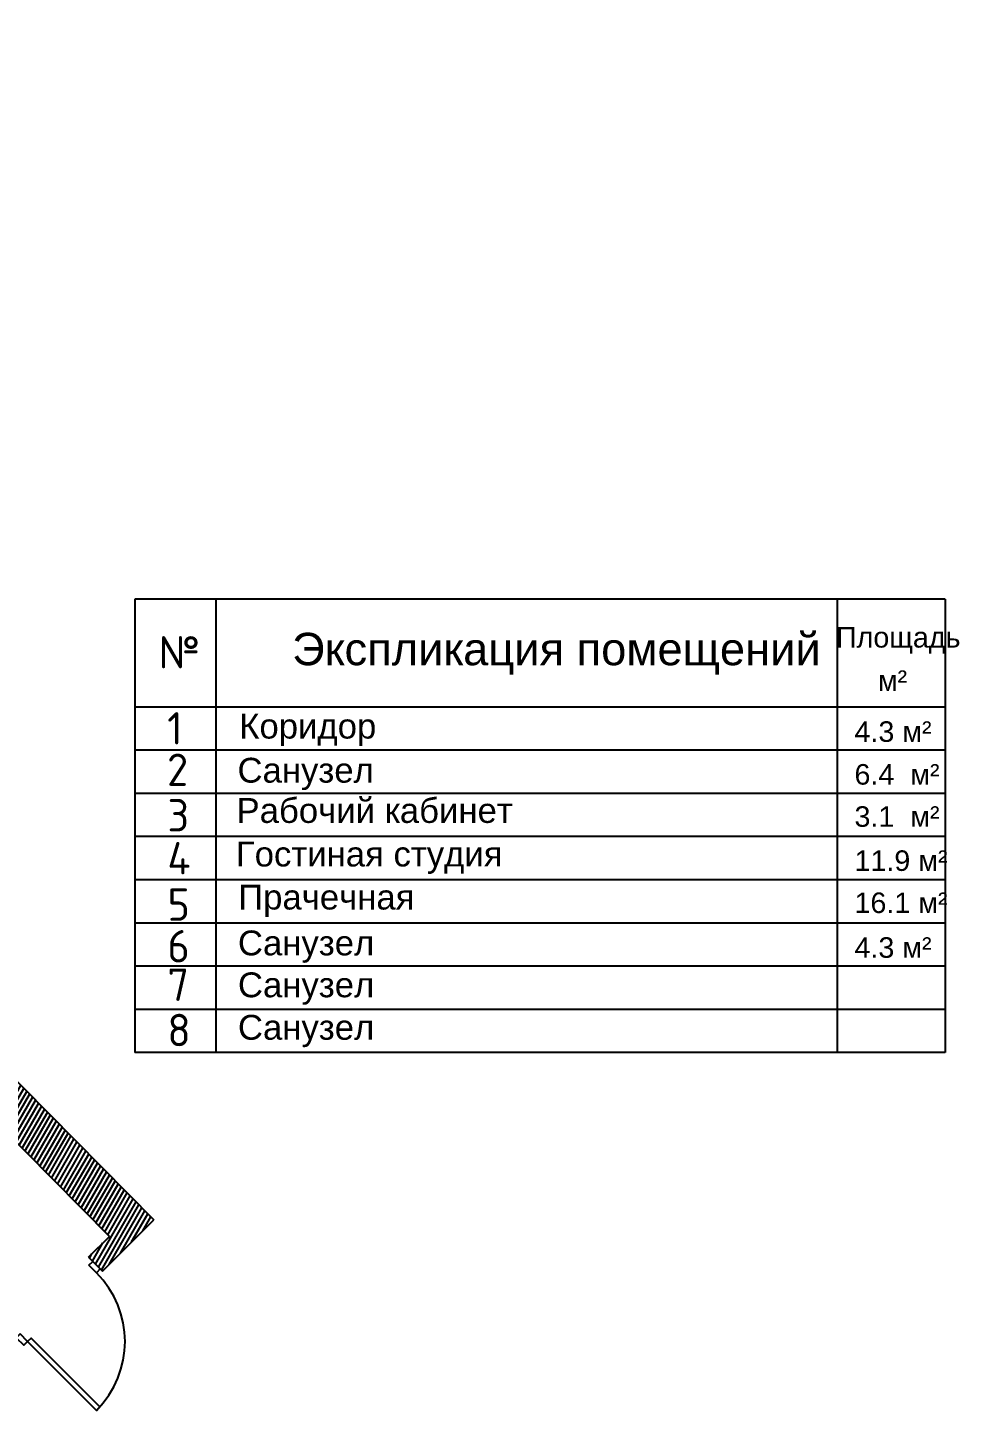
# Model space of a CAD drawing. Header units: millimetres. Extents: x 396 to 72702, y -25197 to 16014.
# Drawn here: x 34963 to 43587, y 1265 to 14068 of the extents above; entities that cross this region are included whole.
import ezdxf

# ---------------------------------------------------------------- set-up
doc = ezdxf.new("R2010")
doc.units = ezdxf.units.MM
doc.header["$MEASUREMENT"] = 0
doc.layers.add('AR doors', color=4, linetype='Continuous')
doc.styles.get("Standard").update_dxf_attribs({"font": 'arial.ttf'})
doc.styles.add('{18b73a54-fa43-428c-adcb-c1c7bbdf2c84}', font='Simplex.shx')

msp = doc.modelspace()

# ---------------------------------------------------------------- hatches: boundary and pattern name
at = {"true_color": 0x000000, "transparency": 33554653}
h = msp.add_hatch(dxfattribs=at)
h.set_pattern_fill('ANSI31', color=18, scale=300, angle=15)
h.paths.add_polyline_path([(34384.86, 14067.62), (33063.94, 14067.62), (33063.94, 13667.62), (33984.86, 13667.62), (33984.86, 7429.47), (32745.12, 7429.47), (32745.12, 7329.47), (33984.86, 7329.47), (33984.86, 4787.34), (33984.86, 4626.46), (35719.71, 2874.4), (35526.69, 2682.22), (35655.63, 2553.28), (36129.45, 3029.09), (34384.86, 4790.99)])

# ---------------------------------------------------------------- linework, layer by layer
at = {"color": 7}
for p, q in [((42454.76, 8776.89), (35954.76, 8776.89)), ((35954.76, 8776.89), (35954.76, 4576.89)), ((36704.76, 8776.89), (36704.76, 4576.89)), ((43454.76, 8776.89), (42454.76, 8776.89)), ((42454.76, 8776.89), (42454.76, 4576.89)), ((43454.76, 8776.89), (43454.76, 4576.89)), ((42454.76, 7776.89), (35954.76, 7776.89)), ((43454.76, 7776.89), (42454.76, 7776.89)), ((42454.76, 7376.89), (35954.76, 7376.89)), ((43454.76, 7376.89), (42454.76, 7376.89)), ((42454.76, 6976.89), (35954.76, 6976.89)), ((43454.76, 6976.89), (42454.76, 6976.89)), ((42454.76, 6576.89), (35954.76, 6576.89)), ((43454.76, 6576.89), (42454.76, 6576.89)), ((42454.76, 6176.89), (35954.76, 6176.89)), ((43454.76, 6176.89), (42454.76, 6176.89)), ((42454.76, 5776.89), (35954.76, 5776.89)), ((43454.76, 5776.89), (42454.76, 5776.89)), ((42454.76, 5376.89), (35954.76, 5376.89)), ((43454.76, 5376.89), (42454.76, 5376.89)), ((42454.76, 4976.89), (35954.76, 4976.89)), ((43454.76, 4976.89), (42454.76, 4976.89)), ((42454.76, 4576.89), (35954.76, 4576.89)), ((43454.76, 4576.89), (42454.76, 4576.89)), ((35526.69, 2682.22), (35655.63, 2553.28))]:
    msp.add_line(p, q, dxfattribs=at)
for p, q in [((34384.86, 4790.99), (36130.18, 3028.35)), ((33984.86, 4626.46), (35719.71, 2874.4)), ((35655.63, 2553.28), (36129.45, 3029.09)), ((35526.69, 2682.22), (35719.71, 2874.4))]:
    msp.add_line(p, q)
msp.add_lwpolyline([(34962.86, 1901.84), (35599.93, 1264.73), (35631.44, 1296.23), (34994.36, 1933.35), (34962.86, 1901.84)])
at = {"color": 0}
msp.add_arc((34962.86, 1901.84), 900.99, 314.998241, 44.998241, dxfattribs=at)
at = {"layer": 'AR doors', "color": 250}
for points in [[(35529.96, 2608.93), (35564.97, 2643.94), (35634.98, 2573.92), (35599.97, 2538.92)], [(34892.85, 1971.86), (34857.84, 1936.85), (34927.85, 1866.84), (34962.86, 1901.84)]]:
    msp.add_lwpolyline(points, close=True, dxfattribs=at)

# ---------------------------------------------------------------- texts
at = {"color": 7}
for s, height, p in [('Экспликация помещений', 300, (37411, 8164.16)), ('Площадь', 190, (42445.11, 8327.65)), ('м²', 190, (42832.41, 7926.57)), ('Коридор', 230, (36921, 7485.12)), ('4.3 м²', 190, (42616, 7454.62)), ('Санузел', 230, (36905, 7076.89)), ('6.4  м²', 190, (42616, 7058.62)), ('Рабочий кабинет', 230, (36896, 6704.12)), ('3.1  м²', 190, (42616, 6668.12)), ('Гостиная студия', 230, (36890, 6300.62)), ('11.9 м²', 190, (42616, 6259.62)), ('Прачечная', 230, (36911.5, 5902.12)), ('16.1 м²', 190, (42616, 5869.62)), ('Санузел', 230, (36909, 5477.62)), ('4.3 м²', 190, (42616, 5455.12)), ('Санузел', 230, (36909, 5089.7)), ('Санузел', 230, (36909, 4696.4))]:
    msp.add_text(s, height=height, dxfattribs=at).set_placement(p)
at = {"color": 7, "char_height": 300, "attachment_point": 1, "style": '{18b73a54-fa43-428c-adcb-c1c7bbdf2c84}'}
for s, insert in [('{\\fGOST Common|b0|i0|c204|p34;№}', (36175.38, 8433.2)), ('{\\fGOST Common|b0|i0|c0|p34;1}', (36254.86, 7729.83)), ('{\\fGOST Common|b0|i0|c0|p34;2}', (36252.72, 7346.04)), ('{\\fGOST Common|b0|i0|c0|p34;3}', (36256.14, 6924.53)), ('{\\fGOST Common|b0|i0|c0|p34;4}', (36256.14, 6527.19)), ('{\\fGOST Common|b0|i0|c0|p34;5}', (36256.14, 6097.71)), ('{\\fGOST Common|b0|i0|c0|p34;6}', (36256.14, 5711.93)), ('{\\fGOST Common|b0|i0|c0|p34;7}', (36256.14, 5355.9)), ('{\\fGOST Common|b0|i0|c0|p34;8}', (36256.14, 4935.81))]:
    msp.add_mtext_dynamic_manual_height_columns(s, width=300, gutter_width=11072.22, heights=[0], dxfattribs=dict(at, insert=insert))

doc.saveas('drawing.dxf')
